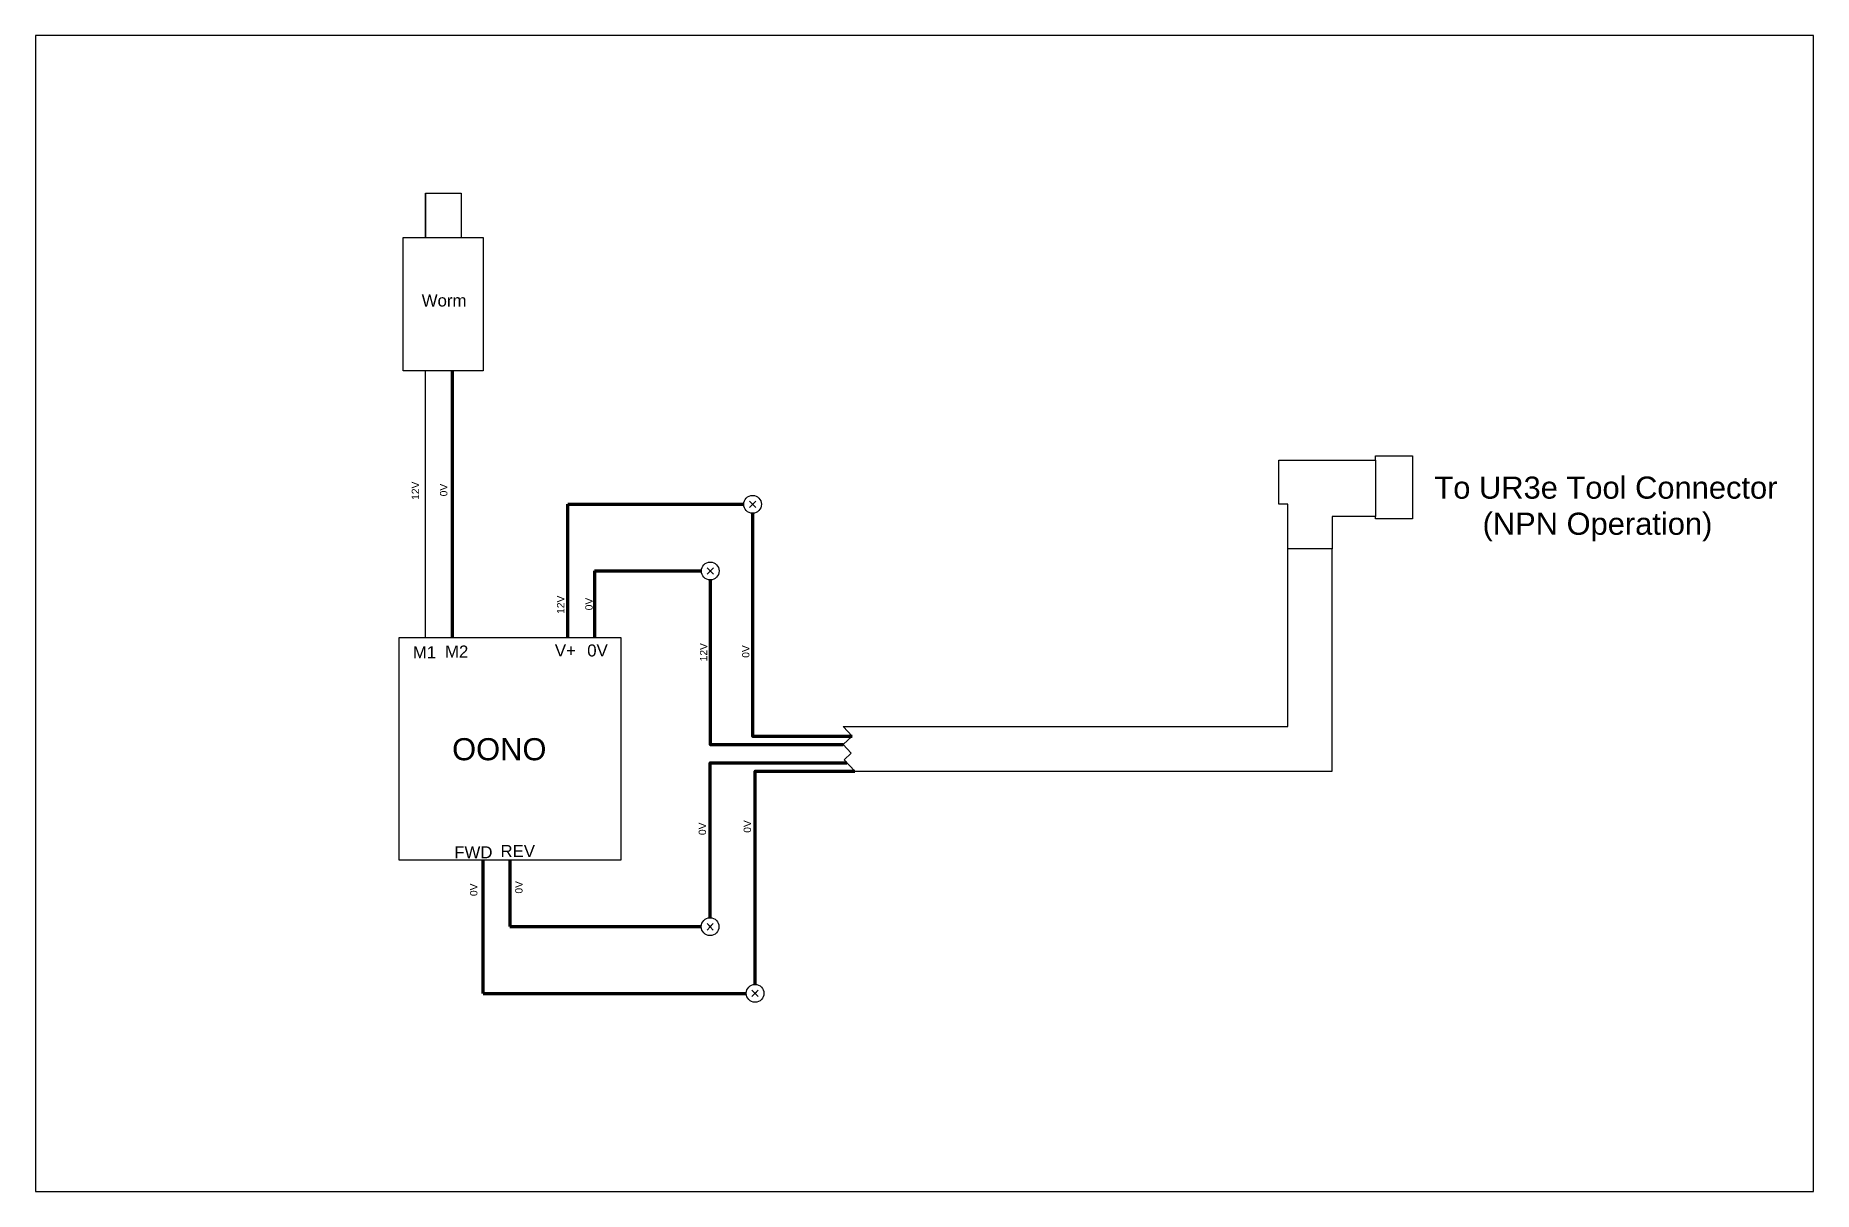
# Model space of a CAD drawing. Header units: inches. Extents: x 0 to 100, y 0 to 65.
import ezdxf

# ---------------------------------------------------------------- set-up
doc = ezdxf.new("R2010")
doc.units = ezdxf.units.IN
doc.header["$MEASUREMENT"] = 0
doc.styles.get("Standard").update_dxf_attribs({"font": 'arial.ttf'})

msp = doc.modelspace()

# ---------------------------------------------------------------- linework, layer by layer
for p, q in [((21.93, 56.14), (23.93, 56.14)), ((23.93, 56.14), (23.93, 53.64)), ((69.93, 38.64), (69.93, 41.13)), ((69.93, 41.13), (75.36, 41.13)), ((75.36, 41.13), (75.36, 37.96)), ((40.33, 38.64), (40.15, 38.81)), ((40.15, 38.81), (40.51, 38.46)), ((40.51, 38.81), (40.15, 38.46)), ((40.34, 38.64), (40.51, 38.81)), ((70.43, 38.64), (69.93, 38.64)), ((70.43, 26.14), (70.43, 38.64)), ((75.36, 37.96), (72.93, 37.96)), ((72.93, 37.96), (72.93, 36.14)), ((72.93, 36.14), (70.43, 36.14)), ((72.93, 23.64), (72.93, 36.14)), ((37.95, 34.89), (37.77, 35.06)), ((37.77, 35.06), (38.13, 34.71)), ((38.13, 35.06), (37.77, 34.71)), ((37.96, 34.89), (38.13, 35.06)), ((45.43, 26.14), (70.43, 26.14)), ((45.43, 26.14), (45.93, 25.6)), ((45.93, 25.6), (45.43, 25.13)), ((45.43, 25.13), (45.88, 24.64)), ((45.88, 24.64), (45.49, 24.27)), ((45.49, 24.27), (46.08, 23.64)), ((46.08, 23.64), (72.93, 23.64)), ((37.94, 14.89), (37.77, 15.06)), ((37.77, 15.06), (38.12, 14.7)), ((38.12, 15.06), (37.77, 14.7)), ((37.95, 14.89), (38.12, 15.06)), ((40.47, 11.14), (40.29, 11.31)), ((40.29, 11.31), (40.65, 10.96)), ((40.65, 11.31), (40.29, 10.96)), ((40.48, 11.14), (40.65, 11.31))]:
    msp.add_line(p, q)
at = {"color": 240, "true_color": 0xed1f24}
msp.add_line((21.93, 31.14), (21.93, 46.14), dxfattribs=at)
at = {"color": 18, "lineweight": 106, "true_color": 0x000000}
for p, q in [((23.43, 46.14), (23.43, 31.14)), ((31.43, 34.89), (31.43, 31.14))]:
    msp.add_line(p, q, dxfattribs=at)
at = {"color": 1, "lineweight": 106}
msp.add_line((29.93, 31.14), (29.93, 38.64), dxfattribs=at)
at = {"color": 5, "lineweight": 106}
msp.add_line((25.18, 11.14), (25.18, 18.64), dxfattribs=at)
at = {"color": 3, "lineweight": 106}
msp.add_line((26.68, 18.64), (26.68, 14.89), dxfattribs=at)
for points in [[(0, 0), (100, 0), (100, 65), (0, 65)], [(21.93, 53.64), (21.93, 53.64), (21.93, 56.14), (21.93, 56.14)], [(20.68, 53.64), (25.18, 53.64), (25.18, 46.14), (20.68, 46.14)], [(32.93, 31.14), (20.43, 31.14), (20.43, 18.64), (32.93, 18.64)]]:
    msp.add_lwpolyline(points, close=True)
msp.add_lwpolyline([(75.36, 41.13), (75.36, 41.37), (77.44, 41.37), (77.44, 37.83), (75.36, 37.83), (75.36, 37.96)])
at = {"color": 1, "lineweight": 106}
msp.add_lwpolyline([(29.93, 38.64), (39.83, 38.64)], dxfattribs=at)
at = {"color": 252, "lineweight": 106, "true_color": 0x939598}
msp.add_lwpolyline([(40.33, 38.14), (40.33, 25.6), (45.93, 25.6)], dxfattribs=at)
at = {"color": 18, "lineweight": 106, "true_color": 0x000000}
msp.add_lwpolyline([(31.43, 34.89), (37.45, 34.89)], dxfattribs=at)
at = {"color": 6, "lineweight": 106}
msp.add_lwpolyline([(37.95, 34.39), (37.95, 25.13), (45.43, 25.13)], dxfattribs=at)
at = {"color": 30, "lineweight": 106, "true_color": 0xf26722}
msp.add_lwpolyline([(37.94, 15.39), (37.94, 24.11), (45.63, 24.11)], dxfattribs=at)
at = {"color": 5, "lineweight": 106}
for points in [[(40.47, 11.64), (40.47, 23.64), (46.08, 23.64)], [(25.18, 11.14), (39.97, 11.14)]]:
    msp.add_lwpolyline(points, dxfattribs=at)
at = {"color": 3, "lineweight": 106}
msp.add_lwpolyline([(26.68, 14.89), (37.44, 14.89)], dxfattribs=at)
for centre in [(40.33, 38.64), (37.95, 34.89), (37.94, 14.89), (40.47, 11.14)]:
    msp.add_circle(centre, 0.5)

# ---------------------------------------------------------------- texts
at = {"attachment_point": 1}
for s, width, gutter_width, insert, char_height in [('Worm', 5.1891, 3.38, (21.72, 50.44), 0.676), ('To UR3e Tool Connector', 68.7086, 6.21, (78.68, 40.2), 1.2427), ('(NPN Operation)', 68.7086, 6.21, (81.39, 38.17), 1.2427), ('M1', 5.1891, 3.38, (21.22, 30.66), 0.676), ('M2', 5.1891, 3.38, (23.03, 30.7), 0.676), ('V+', 5.1891, 3.38, (29.21, 30.76), 0.676), ('0V', 5.1891, 3.38, (31.03, 30.76), 0.676), ('OONO', 68.7086, 6.21, (23.43, 25.49), 1.243), ('FWD', 5.1891, 3.38, (23.55, 19.41), 0.676), ('REV', 5.1891, 3.38, (26.15, 19.48), 0.676)]:
    msp.add_mtext_dynamic_manual_height_columns(s, width=width, gutter_width=gutter_width, heights=[0], dxfattribs=dict(at, insert=insert, char_height=char_height))
at = {"char_height": 0.412, "attachment_point": 1, "rotation": 90}
for s, insert in [('12V', (21.16, 38.89)), ('0V', (22.75, 39.09)), ('12V', (29.33, 32.48)), ('0V', (30.92, 32.68)), ('12V', (37.37, 29.81)), ('0V', (39.74, 30.01)), ('0V', (37.3, 20.04)), ('0V', (39.83, 20.17)), ('0V', (24.44, 16.61)), ('0V', (26.98, 16.75))]:
    msp.add_mtext_dynamic_manual_height_columns(s, width=2.1711, gutter_width=2.06, heights=[0], dxfattribs=dict(at, insert=insert))

doc.saveas('drawing.dxf')
